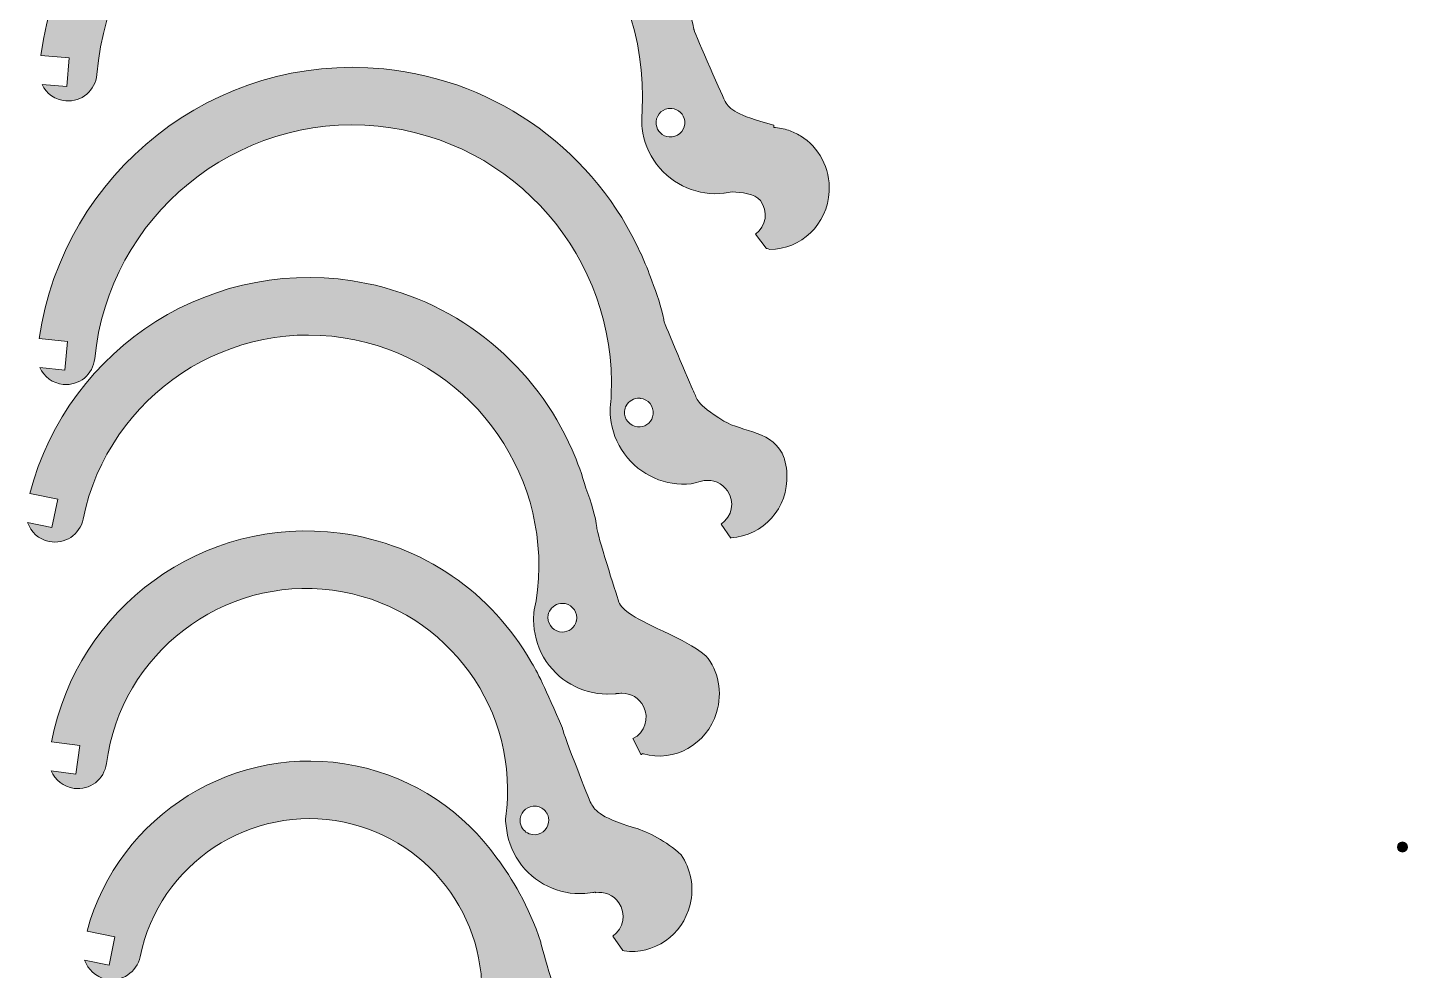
# Model space of a CAD drawing. Header units: inches. Extents: x -0.9 to 11.7, y -10.9 to 0.3.
# Drawn here: x -0.9 to 5.09, y -8.34 to -4.25 of the extents above; entities that cross this region are included whole.
import ezdxf

# ---------------------------------------------------------------- set-up
doc = ezdxf.new("R2010")
doc.units = ezdxf.units.IN
doc.header["$MEASUREMENT"] = 0
doc.layers.add('Layer 1', color=7, linetype='Continuous')

# ---------------------------------------------------------------- blocks, each defined once
blk = doc.blocks.new('block 6')
at = {"layer": 'Layer 1'}
h = blk.add_hatch(color=136, dxfattribs=at)
h.dxf.hatch_style = 2
edge = h.paths.add_edge_path()
edge.add_spline(control_points=[(-0.7338, -4.5683), (-0.665, -4.5741), (-0.6046, -4.523), (-0.5988, -4.4542), (-0.5442, -3.8017), (0.031, -3.3152), (0.6835, -3.3698), (1.3219, -3.4232), (1.8011, -3.9751), (1.7703, -4.6101), (1.7686, -4.6237), (1.7677, -4.6374), (1.768, -4.6512), (1.7679, -4.6515), (1.7679, -4.6519), (1.7679, -4.6522), (1.7673, -4.6588), (1.7675, -4.6654), (1.7679, -4.6718), (1.768, -4.6724), (1.768, -4.6729), (1.7681, -4.6735), (1.7684, -4.6775), (1.7689, -4.6814), (1.7697, -4.6853), (1.7698, -4.686), (1.7698, -4.6868), (1.77, -4.6875), (1.7699, -4.6877), (1.77, -4.6878), (1.7701, -4.688), (1.7765, -4.7424), (1.7971, -4.7959), (1.8325, -4.8428), (1.903, -4.9366), (2.015, -4.981), (2.1239, -4.9694), (2.1239, -4.9694), (2.1239, -4.9695), (2.1239, -4.9695), (2.1239, -4.9695), (2.1257, -4.9693), (2.1257, -4.9693), (2.1257, -4.9693), (2.1605, -4.9634), (2.1605, -4.9634), (2.1991, -4.9665), (2.2587, -4.9681), (2.2834, -5.0011), (2.3179, -5.0471), (2.3085, -5.1125), (2.2624, -5.1469), (2.2624, -5.1469), (2.3081, -5.208), (2.3081, -5.208), (2.3081, -5.208), (2.3137, -5.2098), (2.3237, -5.2127), (2.4596, -5.2137), (2.5739, -5.1039), (2.5817, -4.9619), (2.5872, -4.86), (2.5364, -4.7687), (2.4574, -4.72), (2.4399, -4.7108), (2.4225, -4.7029), (2.4056, -4.696), (2.385, -4.6891), (2.3634, -4.6846), (2.3408, -4.6834), (2.3408, -4.6834), (2.3415, -4.6741), (2.3415, -4.6741), (2.341, -4.6739), (2.3403, -4.6737), (2.3398, -4.6736), (2.1767, -4.63), (2.151, -4.6047), (2.1302, -4.5713), (2.1302, -4.5713), (1.9997, -4.2828), (1.9951, -4.2606), (1.995, -4.2599), (1.9948, -4.2593), (1.9947, -4.2586), (1.9945, -4.2577), (1.9944, -4.2572), (1.9944, -4.2572), (1.9944, -4.2572), (1.9944, -4.2572), (1.9944, -4.2572), (1.9824, -4.1961), (1.9626, -4.1355), (1.9406, -4.0766), (1.9302, -4.0471), (1.9188, -4.018), (1.9065, -3.9894), (1.906, -3.9881), (1.9055, -3.9868), (1.905, -3.9855), (1.905, -3.9855), (1.9049, -3.9855), (1.9049, -3.9855), (1.7012, -3.514), (1.251, -3.1664), (0.7044, -3.1207), (-0.0646, -3.0564), (-0.7449, -3.6128), (-0.8413, -4.3712), (-0.8413, -4.3712), (-0.7182, -4.3815), (-0.7182, -4.3815), (-0.7182, -4.3815), (-0.7286, -4.506), (-0.7286, -4.506), (-0.7286, -4.506), (-0.8364, -4.497), (-0.8364, -4.497), (-0.8179, -4.536), (-0.7799, -4.5645), (-0.7338, -4.5683)], knot_values=[0, 0, 0, 0, 1, 1, 1, 2, 2, 2, 3, 3, 3, 4, 4, 4, 5, 5, 5, 6, 6, 6, 7, 7, 7, 8, 8, 8, 9, 9, 9, 10, 10, 10, 11, 11, 11, 12, 12, 12, 13, 13, 13, 14, 14, 14, 15, 15, 15, 16, 16, 16, 17, 17, 17, 18, 18, 18, 19, 19, 19, 20, 20, 20, 21, 21, 21, 22, 22, 22, 23, 23, 23, 24, 24, 24, 25, 25, 25, 26, 26, 26, 27, 27, 27, 28, 28, 28, 29, 29, 29, 30, 30, 30, 31, 31, 31, 32, 32, 32, 33, 33, 33, 34, 34, 34, 35, 35, 35, 36, 36, 36, 37, 37, 37, 38, 38, 38, 39, 39, 39, 40, 40, 40, 40], degree=3, periodic=1)
edge = h.paths.add_edge_path()
edge.add_spline(control_points=[(1.9545, -4.6553), (1.955, -4.6594), (1.9551, -4.6636), (1.9547, -4.6678), (1.9519, -4.7022), (1.9216, -4.7278), (1.8873, -4.7249), (1.8573, -4.7224), (1.834, -4.6991), (1.8305, -4.6704), (1.83, -4.6663), (1.8299, -4.6622), (1.8303, -4.658), (1.8331, -4.6243), (1.862, -4.5993), (1.8955, -4.6008), (1.8963, -4.6009), (1.8971, -4.6008), (1.8979, -4.6009), (1.9278, -4.6035), (1.9508, -4.6267), (1.9545, -4.6553)], knot_values=[0, 0, 0, 0, 1, 1, 1, 2, 2, 2, 3, 3, 3, 4, 4, 4, 5, 5, 5, 6, 6, 6, 7, 7, 7, 7], degree=3, periodic=1)
at = {"layer": 'Layer 1', "lineweight": 0}
for points, knots in [([(-0.7338, -4.5683), (-0.665, -4.5741), (-0.6046, -4.523), (-0.5988, -4.4542), (-0.5442, -3.8017), (0.031, -3.3152), (0.6835, -3.3698), (1.3219, -3.4232), (1.8011, -3.9751), (1.7703, -4.6101), (1.7686, -4.6237), (1.7677, -4.6374), (1.768, -4.6512), (1.7679, -4.6515), (1.7679, -4.6519), (1.7679, -4.6522), (1.7673, -4.6588), (1.7675, -4.6654), (1.7679, -4.6718), (1.768, -4.6724), (1.768, -4.6729), (1.7681, -4.6735), (1.7684, -4.6775), (1.7689, -4.6814), (1.7697, -4.6853), (1.7698, -4.686), (1.7698, -4.6868), (1.77, -4.6875), (1.7699, -4.6877), (1.77, -4.6878), (1.7701, -4.688), (1.7765, -4.7424), (1.7971, -4.7959), (1.8325, -4.8428), (1.903, -4.9366), (2.015, -4.981), (2.1239, -4.9694), (2.1239, -4.9694), (2.1239, -4.9695), (2.1239, -4.9695), (2.1239, -4.9695), (2.1257, -4.9693), (2.1257, -4.9693), (2.1257, -4.9693), (2.1605, -4.9634), (2.1605, -4.9634), (2.1991, -4.9665), (2.2587, -4.9681), (2.2834, -5.0011), (2.3179, -5.0471), (2.3085, -5.1125), (2.2624, -5.1469), (2.2624, -5.1469), (2.3081, -5.208), (2.3081, -5.208), (2.3081, -5.208), (2.3137, -5.2098), (2.3237, -5.2127), (2.4596, -5.2137), (2.5739, -5.1039), (2.5817, -4.9619), (2.5872, -4.86), (2.5364, -4.7687), (2.4574, -4.72), (2.4399, -4.7108), (2.4225, -4.7029), (2.4056, -4.696), (2.385, -4.6891), (2.3634, -4.6846), (2.3408, -4.6834), (2.3408, -4.6834), (2.3415, -4.6741), (2.3415, -4.6741), (2.341, -4.6739), (2.3403, -4.6737), (2.3398, -4.6736), (2.1767, -4.63), (2.151, -4.6047), (2.1302, -4.5713), (2.1302, -4.5713), (1.9997, -4.2828), (1.9951, -4.2606), (1.995, -4.2599), (1.9948, -4.2593), (1.9947, -4.2586), (1.9945, -4.2577), (1.9944, -4.2572), (1.9944, -4.2572), (1.9944, -4.2572), (1.9944, -4.2572), (1.9944, -4.2572), (1.9824, -4.1961), (1.9626, -4.1355), (1.9406, -4.0766), (1.9302, -4.0471), (1.9188, -4.018), (1.9065, -3.9894), (1.906, -3.9881), (1.9055, -3.9868), (1.905, -3.9855), (1.905, -3.9855), (1.9049, -3.9855), (1.9049, -3.9855), (1.7012, -3.514), (1.251, -3.1664), (0.7044, -3.1207), (-0.0646, -3.0564), (-0.7449, -3.6128), (-0.8413, -4.3712), (-0.8413, -4.3712), (-0.7182, -4.3815), (-0.7182, -4.3815), (-0.7182, -4.3815), (-0.7286, -4.506), (-0.7286, -4.506), (-0.7286, -4.506), (-0.8364, -4.497), (-0.8364, -4.497), (-0.8179, -4.536), (-0.7799, -4.5645), (-0.7338, -4.5683)], [0, 0, 0, 0, 1, 1, 1, 2, 2, 2, 3, 3, 3, 4, 4, 4, 5, 5, 5, 6, 6, 6, 7, 7, 7, 8, 8, 8, 9, 9, 9, 10, 10, 10, 11, 11, 11, 12, 12, 12, 13, 13, 13, 14, 14, 14, 15, 15, 15, 16, 16, 16, 17, 17, 17, 18, 18, 18, 19, 19, 19, 20, 20, 20, 21, 21, 21, 22, 22, 22, 23, 23, 23, 24, 24, 24, 25, 25, 25, 26, 26, 26, 27, 27, 27, 28, 28, 28, 29, 29, 29, 30, 30, 30, 31, 31, 31, 32, 32, 32, 33, 33, 33, 34, 34, 34, 35, 35, 35, 36, 36, 36, 37, 37, 37, 38, 38, 38, 39, 39, 39, 40, 40, 40, 40]), ([(1.9545, -4.6553), (1.955, -4.6594), (1.9551, -4.6636), (1.9547, -4.6678), (1.9519, -4.7022), (1.9216, -4.7278), (1.8873, -4.7249), (1.8573, -4.7224), (1.834, -4.6991), (1.8305, -4.6704), (1.83, -4.6663), (1.8299, -4.6622), (1.8303, -4.658), (1.8331, -4.6243), (1.862, -4.5993), (1.8955, -4.6008), (1.8963, -4.6009), (1.8971, -4.6008), (1.8979, -4.6009), (1.9278, -4.6035), (1.9508, -4.6267), (1.9545, -4.6553)], [0, 0, 0, 0, 1, 1, 1, 2, 2, 2, 3, 3, 3, 4, 4, 4, 5, 5, 5, 6, 6, 6, 7, 7, 7, 7])]:
    blk.add_open_spline(points, degree=3, knots=knots, dxfattribs=at)
blk = doc.blocks.new('block 7')
at = {"layer": 'Layer 1'}
h = blk.add_hatch(color=136, dxfattribs=at)
h.dxf.hatch_style = 2
edge = h.paths.add_edge_path()
edge.add_spline(control_points=[(1.7699, -7.4008), (1.7717, -7.4014), (1.7734, -7.4019), (1.7751, -7.4024), (1.9085, -7.4406), (2.0499, -7.3615), (2.0927, -7.2235), (2.1203, -7.1343), (2.1, -7.0423), (2.0468, -6.9763), (1.9935, -6.9341), (1.9314, -6.9037), (1.8879, -6.8834), (1.7349, -6.8122), (1.6827, -6.7799), (1.668, -6.7434), (1.6556, -6.7039), (1.5743, -6.4449), (1.5725, -6.4241), (1.5724, -6.4234), (1.5723, -6.4227), (1.5723, -6.422), (1.5722, -6.4211), (1.5722, -6.4206), (1.5722, -6.4206), (1.5722, -6.4206), (1.5722, -6.4206), (1.5722, -6.4206), (1.5686, -6.3732), (1.5479, -6.3112), (1.5252, -6.2498), (1.5092, -6.1927), (1.4892, -6.137), (1.4655, -6.083), (1.4655, -6.083), (1.4655, -6.083), (1.4655, -6.083), (1.4655, -6.083), (1.4655, -6.083), (1.4655, -6.083), (1.3077, -5.7245), (0.9846, -5.4449), (0.5725, -5.3603), (-0.0821, -5.2258), (-0.7244, -5.6321), (-0.8893, -6.2723), (-0.8893, -6.2723), (-0.7684, -6.2972), (-0.7684, -6.2972), (-0.7684, -6.2972), (-0.7935, -6.4196), (-0.7935, -6.4196), (-0.7935, -6.4196), (-0.8994, -6.3979), (-0.8994, -6.3979), (-0.8858, -6.4388), (-0.8514, -6.4715), (-0.8061, -6.4808), (-0.7385, -6.4947), (-0.6724, -6.4512), (-0.6585, -6.3835), (-0.5476, -5.8434), (-0.0179, -5.4942), (0.5222, -5.6052), (1.0467, -5.7129), (1.391, -6.2154), (1.309, -6.7389), (1.3044, -6.756), (1.3011, -6.7733), (1.2997, -6.7909), (1.2994, -6.7922), (1.2994, -6.7935), (1.2992, -6.7948), (1.299, -6.7968), (1.2987, -6.7988), (1.2986, -6.8008), (1.2979, -6.8077), (1.2977, -6.8145), (1.2982, -6.8212), (1.2981, -6.8214), (1.2982, -6.8215), (1.2983, -6.8216), (1.2981, -6.8765), (1.3123, -6.932), (1.3418, -6.9828), (1.4007, -7.0843), (1.5066, -7.1417), (1.6161, -7.1431), (1.6161, -7.1431), (1.6161, -7.1433), (1.6161, -7.1433), (1.6161, -7.1433), (1.6179, -7.1432), (1.6179, -7.1432), (1.6179, -7.1432), (1.6532, -7.1415), (1.6532, -7.1415), (1.6546, -7.1415), (1.6561, -7.1413), (1.6574, -7.141), (1.6598, -7.1405), (1.6784, -7.1393), (1.6809, -7.1392), (1.7196, -7.1384), (1.7571, -7.1594), (1.7757, -7.1962), (1.8017, -7.2476), (1.7811, -7.3103), (1.7298, -7.3362), (1.7298, -7.3362), (1.7642, -7.4043), (1.7642, -7.4043), (1.7642, -7.4043), (1.7658, -7.4047), (1.7684, -7.4055), (1.7684, -7.4055), (1.7699, -7.4008), (1.7699, -7.4008)], knot_values=[0, 0, 0, 0, 1, 1, 1, 2, 2, 2, 3, 3, 3, 4, 4, 4, 5, 5, 5, 6, 6, 6, 7, 7, 7, 8, 8, 8, 9, 9, 9, 10, 10, 10, 11, 11, 11, 12, 12, 12, 13, 13, 13, 14, 14, 14, 15, 15, 15, 16, 16, 16, 17, 17, 17, 18, 18, 18, 19, 19, 19, 20, 20, 20, 21, 21, 21, 22, 22, 22, 23, 23, 23, 24, 24, 24, 25, 25, 25, 26, 26, 26, 27, 27, 27, 28, 28, 28, 29, 29, 29, 30, 30, 30, 31, 31, 31, 32, 32, 32, 33, 33, 33, 34, 34, 34, 35, 35, 35, 36, 36, 36, 37, 37, 37, 38, 38, 38, 39, 39, 39, 39], degree=3, periodic=1)
edge = h.paths.add_edge_path()
edge.add_spline(control_points=[(1.3618, -6.7985), (1.3627, -6.7944), (1.3639, -6.7904), (1.3655, -6.7866), (1.3666, -6.7841), (1.368, -6.7818), (1.3695, -6.7794), (1.37, -6.7785), (1.3704, -6.7775), (1.371, -6.7766), (1.3844, -6.7569), (1.4084, -6.7459), (1.4332, -6.75), (1.4339, -6.7502), (1.4347, -6.7502), (1.4355, -6.7504), (1.4693, -6.7575), (1.4909, -6.7905), (1.4841, -6.8243), (1.4837, -6.8261), (1.483, -6.8278), (1.4824, -6.8295), (1.4818, -6.8317), (1.4813, -6.8338), (1.4804, -6.8359), (1.469, -6.8625), (1.44, -6.8784), (1.4105, -6.8723), (1.3767, -6.8654), (1.3549, -6.8323), (1.3618, -6.7985)], knot_values=[0, 0, 0, 0, 1, 1, 1, 2, 2, 2, 3, 3, 3, 4, 4, 4, 5, 5, 5, 6, 6, 6, 7, 7, 7, 8, 8, 8, 9, 9, 9, 10, 10, 10, 10], degree=3, periodic=1)
at = {"layer": 'Layer 1', "lineweight": 0}
for points, knots in [([(1.7699, -7.4008), (1.7717, -7.4014), (1.7734, -7.4019), (1.7751, -7.4024), (1.9085, -7.4406), (2.0499, -7.3615), (2.0927, -7.2235), (2.1203, -7.1343), (2.1, -7.0423), (2.0468, -6.9763), (1.9935, -6.9341), (1.9314, -6.9037), (1.8879, -6.8834), (1.7349, -6.8122), (1.6827, -6.7799), (1.668, -6.7434), (1.6556, -6.7039), (1.5743, -6.4449), (1.5725, -6.4241), (1.5724, -6.4234), (1.5723, -6.4227), (1.5723, -6.422), (1.5722, -6.4211), (1.5722, -6.4206), (1.5722, -6.4206), (1.5722, -6.4206), (1.5722, -6.4206), (1.5722, -6.4206), (1.5686, -6.3732), (1.5479, -6.3112), (1.5252, -6.2498), (1.5092, -6.1927), (1.4892, -6.137), (1.4655, -6.083), (1.4655, -6.083), (1.4655, -6.083), (1.4655, -6.083), (1.4655, -6.083), (1.4655, -6.083), (1.4655, -6.083), (1.3077, -5.7245), (0.9846, -5.4449), (0.5725, -5.3603), (-0.0821, -5.2258), (-0.7244, -5.6321), (-0.8893, -6.2723), (-0.8893, -6.2723), (-0.7684, -6.2972), (-0.7684, -6.2972), (-0.7684, -6.2972), (-0.7935, -6.4196), (-0.7935, -6.4196), (-0.7935, -6.4196), (-0.8994, -6.3979), (-0.8994, -6.3979), (-0.8858, -6.4388), (-0.8514, -6.4715), (-0.8061, -6.4808), (-0.7385, -6.4947), (-0.6724, -6.4512), (-0.6585, -6.3835), (-0.5476, -5.8434), (-0.0179, -5.4942), (0.5222, -5.6052), (1.0467, -5.7129), (1.391, -6.2154), (1.309, -6.7389), (1.3044, -6.756), (1.3011, -6.7733), (1.2997, -6.7909), (1.2994, -6.7922), (1.2994, -6.7935), (1.2992, -6.7948), (1.299, -6.7968), (1.2987, -6.7988), (1.2986, -6.8008), (1.2979, -6.8077), (1.2977, -6.8145), (1.2982, -6.8212), (1.2981, -6.8214), (1.2982, -6.8215), (1.2983, -6.8216), (1.2981, -6.8765), (1.3123, -6.932), (1.3418, -6.9828), (1.4007, -7.0843), (1.5066, -7.1417), (1.6161, -7.1431), (1.6161, -7.1431), (1.6161, -7.1433), (1.6161, -7.1433), (1.6161, -7.1433), (1.6179, -7.1432), (1.6179, -7.1432), (1.6179, -7.1432), (1.6532, -7.1415), (1.6532, -7.1415), (1.6546, -7.1415), (1.6561, -7.1413), (1.6574, -7.141), (1.6598, -7.1405), (1.6784, -7.1393), (1.6809, -7.1392), (1.7196, -7.1384), (1.7571, -7.1594), (1.7757, -7.1962), (1.8017, -7.2476), (1.7811, -7.3103), (1.7298, -7.3362), (1.7298, -7.3362), (1.7642, -7.4043), (1.7642, -7.4043), (1.7642, -7.4043), (1.7658, -7.4047), (1.7684, -7.4055), (1.7684, -7.4055), (1.7699, -7.4008), (1.7699, -7.4008)], [0, 0, 0, 0, 1, 1, 1, 2, 2, 2, 3, 3, 3, 4, 4, 4, 5, 5, 5, 6, 6, 6, 7, 7, 7, 8, 8, 8, 9, 9, 9, 10, 10, 10, 11, 11, 11, 12, 12, 12, 13, 13, 13, 14, 14, 14, 15, 15, 15, 16, 16, 16, 17, 17, 17, 18, 18, 18, 19, 19, 19, 20, 20, 20, 21, 21, 21, 22, 22, 22, 23, 23, 23, 24, 24, 24, 25, 25, 25, 26, 26, 26, 27, 27, 27, 28, 28, 28, 29, 29, 29, 30, 30, 30, 31, 31, 31, 32, 32, 32, 33, 33, 33, 34, 34, 34, 35, 35, 35, 36, 36, 36, 37, 37, 37, 38, 38, 38, 39, 39, 39, 39]), ([(1.3618, -6.7985), (1.3627, -6.7944), (1.3639, -6.7904), (1.3655, -6.7866), (1.3666, -6.7841), (1.368, -6.7818), (1.3695, -6.7794), (1.37, -6.7785), (1.3704, -6.7775), (1.371, -6.7766), (1.3844, -6.7569), (1.4084, -6.7459), (1.4332, -6.75), (1.4339, -6.7502), (1.4347, -6.7502), (1.4355, -6.7504), (1.4693, -6.7575), (1.4909, -6.7905), (1.4841, -6.8243), (1.4837, -6.8261), (1.483, -6.8278), (1.4824, -6.8295), (1.4818, -6.8317), (1.4813, -6.8338), (1.4804, -6.8359), (1.469, -6.8625), (1.44, -6.8784), (1.4105, -6.8723), (1.3767, -6.8654), (1.3549, -6.8323), (1.3618, -6.7985)], [0, 0, 0, 0, 1, 1, 1, 2, 2, 2, 3, 3, 3, 4, 4, 4, 5, 5, 5, 6, 6, 6, 7, 7, 7, 8, 8, 8, 9, 9, 9, 10, 10, 10, 10])]:
    blk.add_open_spline(points, degree=3, knots=knots, dxfattribs=at)

msp = doc.modelspace()

# ---------------------------------------------------------------- hatches: boundary and pattern name
at = {"layer": 'Layer 1'}
h = msp.add_hatch(color=136, dxfattribs=at)
h.dxf.hatch_style = 2
edge = h.paths.add_edge_path()
edge.add_spline(control_points=[(0.6471, -4.4294), (-0.0865, -4.3567), (-0.7445, -4.8777), (-0.849, -5.6001), (-0.849, -5.6001), (-0.7261, -5.6123), (-0.7261, -5.6123), (-0.7261, -5.6123), (-0.7384, -5.7367), (-0.7384, -5.7367), (-0.7384, -5.7367), (-0.8461, -5.7261), (-0.8461, -5.7261), (-0.8282, -5.7653), (-0.7906, -5.7943), (-0.7446, -5.7989), (-0.6759, -5.8057), (-0.6147, -5.7555), (-0.6079, -5.6868), (-0.5468, -5.0695), (0.0052, -4.617), (0.6225, -4.6782), (1.2176, -4.7371), (1.6593, -5.2522), (1.6356, -5.8422), (1.6354, -5.8462), (1.6354, -5.8502), (1.6351, -5.8543), (1.6351, -5.8559), (1.6349, -5.8575), (1.6348, -5.8591), (1.6318, -5.8772), (1.6303, -5.8953), (1.6307, -5.9136), (1.6305, -5.9158), (1.6307, -5.9179), (1.6306, -5.92), (1.6306, -5.9207), (1.6306, -5.9214), (1.6306, -5.9221), (1.6306, -5.9296), (1.631, -5.9369), (1.6323, -5.9439), (1.6323, -5.9441), (1.6323, -5.9442), (1.6324, -5.9443), (1.638, -5.9989), (1.6578, -6.0527), (1.6924, -6.1001), (1.7616, -6.195), (1.8729, -6.241), (1.9819, -6.2311), (1.9819, -6.2311), (2.0385, -6.2164), (2.0385, -6.2164), (2.0767, -6.2106), (2.1167, -6.2264), (2.1401, -6.2604), (2.1726, -6.3078), (2.1606, -6.3727), (2.1132, -6.4052), (2.1132, -6.4052), (2.1548, -6.4657), (2.1548, -6.4657), (2.1548, -6.4657), (2.1547, -6.4644), (2.1547, -6.4644), (2.2957, -6.4581), (2.4048, -6.3345), (2.3984, -6.1883), (2.3976, -6.1705), (2.3951, -6.1531), (2.3911, -6.1364), (2.3909, -6.1359), (2.3908, -6.1354), (2.3907, -6.1349), (2.3893, -6.1293), (2.3876, -6.1238), (2.3859, -6.1184), (2.3455, -5.9998), (2.2033, -6.0062), (2.1243, -5.9577), (1.9958, -5.8788), (2.0119, -5.8631), (1.9924, -5.8289), (1.9924, -5.8289), (1.9924, -5.8289), (1.9924, -5.8289), (1.9771, -5.7935), (1.8679, -5.5411), (1.8639, -5.5205), (1.8638, -5.5198), (1.8637, -5.5191), (1.8636, -5.5184), (1.8634, -5.5176), (1.8633, -5.517), (1.8633, -5.517), (1.8633, -5.517), (1.8633, -5.5171), (1.8633, -5.5171), (1.8535, -5.463), (1.8331, -5.405), (1.8112, -5.3489), (1.7974, -5.3091), (1.7819, -5.2702), (1.7646, -5.2321), (1.7645, -5.2319), (1.7644, -5.2317), (1.7644, -5.2316), (1.7644, -5.2316), (1.7643, -5.2316), (1.7643, -5.2316), (1.568, -4.7991), (1.1528, -4.4795), (0.6471, -4.4294)], knot_values=[0, 0, 0, 0, 1, 1, 1, 2, 2, 2, 3, 3, 3, 4, 4, 4, 5, 5, 5, 6, 6, 6, 7, 7, 7, 8, 8, 8, 9, 9, 9, 10, 10, 10, 11, 11, 11, 12, 12, 12, 13, 13, 13, 14, 14, 14, 15, 15, 15, 16, 16, 16, 17, 17, 17, 18, 18, 18, 19, 19, 19, 20, 20, 20, 21, 21, 21, 22, 22, 22, 23, 23, 23, 24, 24, 24, 25, 25, 25, 26, 26, 26, 27, 27, 27, 28, 28, 28, 29, 29, 29, 30, 30, 30, 31, 31, 31, 32, 32, 32, 33, 33, 33, 34, 34, 34, 35, 35, 35, 36, 36, 36, 37, 37, 37, 38, 38, 38, 38], degree=3, periodic=1)
edge = h.paths.add_edge_path()
edge.add_spline(control_points=[(1.7616, -5.8593), (1.7959, -5.8627), (1.8208, -5.8934), (1.8175, -5.9278), (1.8171, -5.932), (1.8162, -5.9361), (1.815, -5.94), (1.8062, -5.9674), (1.7792, -5.986), (1.7494, -5.9831), (1.715, -5.9797), (1.69, -5.9491), (1.6934, -5.9147), (1.6942, -5.9063), (1.6967, -5.8985), (1.7004, -5.8915), (1.7117, -5.8708), (1.7343, -5.8576), (1.7592, -5.8591), (1.76, -5.8592), (1.7608, -5.8591), (1.7616, -5.8593)], knot_values=[0, 0, 0, 0, 1, 1, 1, 2, 2, 2, 3, 3, 3, 4, 4, 4, 5, 5, 5, 6, 6, 6, 7, 7, 7, 7], degree=3, periodic=1)
h = msp.add_hatch(color=136, dxfattribs=at)
h.dxf.hatch_style = 2
edge = h.paths.add_edge_path()
edge.add_spline(control_points=[(-0.6975, -7.5521), (-0.6291, -7.5612), (-0.5663, -7.513), (-0.5572, -7.4446), (-0.4938, -6.9663), (-0.0531, -6.6287), (0.4252, -6.6921), (0.8918, -6.754), (1.2243, -7.175), (1.1814, -7.6396), (1.1801, -7.6481), (1.1792, -7.6567), (1.1786, -7.6652), (1.1782, -7.6683), (1.178, -7.6714), (1.1776, -7.6745), (1.1758, -7.6883), (1.1764, -7.7018), (1.1789, -7.7148), (1.1833, -7.768), (1.2011, -7.8208), (1.2333, -7.8681), (1.2993, -7.9652), (1.409, -8.0149), (1.5182, -8.0086), (1.5182, -8.0086), (1.5183, -8.0087), (1.5183, -8.0087), (1.5183, -8.0087), (1.52, -8.0086), (1.52, -8.0086), (1.52, -8.0086), (1.5551, -8.0043), (1.5551, -8.0043), (1.5566, -8.0042), (1.558, -8.0039), (1.5593, -8.0035), (1.5616, -8.0029), (1.5639, -8.0025), (1.5663, -8.0022), (1.5663, -8.0022), (1.5664, -8.0049), (1.5664, -8.0049), (1.6046, -7.9988), (1.6447, -8.0145), (1.6682, -8.0484), (1.701, -8.0956), (1.6892, -8.1606), (1.642, -8.1933), (1.642, -8.1933), (1.6854, -8.256), (1.6854, -8.256), (1.6854, -8.256), (1.6874, -8.2567), (1.691, -8.258), (1.8198, -8.276), (1.9449, -8.1905), (1.9777, -8.0569), (1.9969, -7.9788), (1.9803, -7.9007), (1.9388, -7.8405), (1.8747, -7.781), (1.7976, -7.7419), (1.7363, -7.7231), (1.5749, -7.6737), (1.5634, -7.6453), (1.5438, -7.6113), (1.5438, -7.6113), (1.4274, -7.3168), (1.4239, -7.2944), (1.4238, -7.2937), (1.4237, -7.293), (1.4236, -7.2923), (1.4234, -7.2915), (1.4233, -7.2909), (1.4233, -7.2909), (1.4233, -7.2909), (1.4233, -7.291), (1.4233, -7.291), (1.3512, -7.1198), (1.3108, -7.0405), (1.2862, -7.0013), (1.1176, -6.7073), (0.8191, -6.4922), (0.458, -6.4443), (-0.1361, -6.3656), (-0.685, -6.7681), (-0.795, -7.35), (-0.795, -7.35), (-0.6729, -7.3662), (-0.6729, -7.3662), (-0.6729, -7.3662), (-0.6893, -7.4901), (-0.6893, -7.4901), (-0.6893, -7.4901), (-0.7965, -7.4759), (-0.7965, -7.4759), (-0.78, -7.5158), (-0.7434, -7.546), (-0.6975, -7.5521)], knot_values=[0, 0, 0, 0, 1, 1, 1, 2, 2, 2, 3, 3, 3, 4, 4, 4, 5, 5, 5, 6, 6, 6, 7, 7, 7, 8, 8, 8, 9, 9, 9, 10, 10, 10, 11, 11, 11, 12, 12, 12, 13, 13, 13, 14, 14, 14, 15, 15, 15, 16, 16, 16, 17, 17, 17, 18, 18, 18, 19, 19, 19, 20, 20, 20, 21, 21, 21, 22, 22, 22, 23, 23, 23, 24, 24, 24, 25, 25, 25, 26, 26, 26, 27, 27, 27, 28, 28, 28, 29, 29, 29, 30, 30, 30, 31, 31, 31, 32, 32, 32, 33, 33, 33, 33], degree=3, periodic=1)
edge = h.paths.add_edge_path()
edge.add_spline(control_points=[(1.355, -7.659), (1.3558, -7.6604), (1.3568, -7.6617), (1.3575, -7.6631), (1.3629, -7.6739), (1.3652, -7.6863), (1.3635, -7.6991), (1.359, -7.7334), (1.3276, -7.7574), (1.2933, -7.7529), (1.2722, -7.7501), (1.255, -7.737), (1.2459, -7.7193), (1.2406, -7.7086), (1.2383, -7.6962), (1.24, -7.6833), (1.2445, -7.6499), (1.2746, -7.6262), (1.308, -7.6294), (1.3088, -7.6295), (1.3096, -7.6295), (1.3103, -7.6297), (1.3274, -7.632), (1.3419, -7.641), (1.3516, -7.6537), (1.3529, -7.6553), (1.3539, -7.6572), (1.355, -7.659)], knot_values=[0, 0, 0, 0, 1, 1, 1, 2, 2, 2, 3, 3, 3, 4, 4, 4, 5, 5, 5, 6, 6, 6, 7, 7, 7, 8, 8, 8, 9, 9, 9, 9], degree=3, periodic=1)
h = msp.add_hatch(color=136, dxfattribs=at)
h.dxf.hatch_style = 2
edge = h.paths.add_edge_path()
edge.add_spline(control_points=[(1.5241, -9.1972), (1.6579, -9.234), (1.7984, -9.1533), (1.8397, -9.0149), (1.8668, -8.9241), (1.8445, -8.831), (1.7888, -8.7655), (1.7335, -8.7197), (1.6665, -8.6881), (1.6188, -8.6685), (1.4627, -8.6042), (1.4412, -8.5763), (1.4249, -8.5406), (1.4112, -8.4968), (1.3316, -8.2432), (1.3298, -8.2226), (1.3297, -8.2219), (1.3296, -8.2212), (1.3296, -8.2205), (1.3295, -8.2196), (1.3295, -8.2191), (1.3295, -8.2191), (1.3295, -8.2191), (1.3295, -8.2191), (1.3295, -8.2191), (1.2763, -8.0628), (1.2042, -7.94), (1.1384, -7.8548), (0.9968, -7.6555), (0.7828, -7.507), (0.525, -7.4541), (0.0054, -7.3474), (-0.5042, -7.6665), (-0.6411, -8.1717), (-0.6411, -8.1717), (-0.5207, -8.1964), (-0.5207, -8.1964), (-0.5207, -8.1964), (-0.5459, -8.3188), (-0.5459, -8.3188), (-0.5459, -8.3188), (-0.6518, -8.2971), (-0.6518, -8.2971), (-0.6381, -8.338), (-0.6038, -8.3708), (-0.5585, -8.3801), (-0.4908, -8.3939), (-0.4248, -8.3504), (-0.4109, -8.2828), (-0.3277, -7.8777), (0.0696, -7.6158), (0.4747, -7.699), (0.8637, -7.7789), (1.1205, -8.1485), (1.0665, -8.5365), (1.0618, -8.5538), (1.0585, -8.5715), (1.057, -8.5894), (1.0551, -8.5997), (1.0547, -8.6099), (1.0555, -8.6197), (1.0554, -8.6199), (1.0555, -8.62), (1.0556, -8.6201), (1.0554, -8.675), (1.0696, -8.7305), (1.0991, -8.7813), (1.158, -8.8828), (1.2639, -8.9402), (1.3734, -8.9416), (1.3734, -8.9416), (1.3734, -8.9418), (1.3734, -8.9418), (1.3734, -8.9418), (1.3752, -8.9417), (1.3752, -8.9417), (1.3752, -8.9417), (1.4105, -8.94), (1.4105, -8.94), (1.4119, -8.94), (1.4134, -8.9398), (1.4147, -8.9395), (1.4533, -8.937), (1.5004, -8.95), (1.5207, -8.986), (1.5489, -9.0361), (1.5311, -9.0996), (1.481, -9.1278), (1.481, -9.1278), (1.5184, -9.1943), (1.5184, -9.1943), (1.5184, -9.1943), (1.5201, -9.1953), (1.5227, -9.1967), (1.5232, -9.1969), (1.5236, -9.197), (1.5241, -9.1972)], knot_values=[0, 0, 0, 0, 1, 1, 1, 2, 2, 2, 3, 3, 3, 4, 4, 4, 5, 5, 5, 6, 6, 6, 7, 7, 7, 8, 8, 8, 9, 9, 9, 10, 10, 10, 11, 11, 11, 12, 12, 12, 13, 13, 13, 14, 14, 14, 15, 15, 15, 16, 16, 16, 17, 17, 17, 18, 18, 18, 19, 19, 19, 20, 20, 20, 21, 21, 21, 22, 22, 22, 23, 23, 23, 24, 24, 24, 25, 25, 25, 26, 26, 26, 27, 27, 27, 28, 28, 28, 29, 29, 29, 30, 30, 30, 31, 31, 31, 32, 32, 32, 32], degree=3, periodic=1)
edge = h.paths.add_edge_path()
edge.add_spline(control_points=[(1.1197, -8.5971), (1.1231, -8.5804), (1.133, -8.5667), (1.1461, -8.5579), (1.1477, -8.5568), (1.1495, -8.5559), (1.1513, -8.555), (1.1527, -8.5542), (1.1541, -8.5534), (1.1555, -8.5527), (1.1662, -8.5482), (1.1782, -8.5465), (1.1905, -8.5485), (1.1912, -8.5487), (1.192, -8.5487), (1.1928, -8.5489), (1.2266, -8.556), (1.2482, -8.589), (1.2414, -8.6229), (1.2378, -8.6397), (1.228, -8.6535), (1.2146, -8.6623), (1.2013, -8.6707), (1.185, -8.6743), (1.1683, -8.6709), (1.1345, -8.664), (1.1127, -8.6309), (1.1197, -8.5971)], knot_values=[0, 0, 0, 0, 1, 1, 1, 2, 2, 2, 3, 3, 3, 4, 4, 4, 5, 5, 5, 6, 6, 6, 7, 7, 7, 8, 8, 8, 9, 9, 9, 9], degree=3, periodic=1)
h = msp.add_hatch(color=30, dxfattribs=at)
h.dxf.hatch_style = 2
edge = h.paths.add_edge_path()
edge.add_spline(control_points=[(5.0712, -7.8285), (5.0592, -7.8285), (5.0494, -7.8187), (5.0494, -7.8067), (5.0494, -7.7947), (5.0592, -7.7849), (5.0712, -7.7849), (5.0833, -7.7849), (5.093, -7.7947), (5.093, -7.8067), (5.093, -7.8187), (5.0833, -7.8285), (5.0712, -7.8285)], knot_values=[0, 0, 0, 0, 1, 1, 1, 2, 2, 2, 3, 3, 3, 4, 4, 4, 4], degree=3, periodic=1)

# ---------------------------------------------------------------- linework, layer by layer
at = {"layer": 'Layer 1', "lineweight": 0}
for points, knots in [([(0.6471, -4.4294), (-0.0865, -4.3567), (-0.7445, -4.8777), (-0.849, -5.6001), (-0.849, -5.6001), (-0.7261, -5.6123), (-0.7261, -5.6123), (-0.7261, -5.6123), (-0.7384, -5.7367), (-0.7384, -5.7367), (-0.7384, -5.7367), (-0.8461, -5.7261), (-0.8461, -5.7261), (-0.8282, -5.7653), (-0.7906, -5.7943), (-0.7446, -5.7989), (-0.6759, -5.8057), (-0.6147, -5.7555), (-0.6079, -5.6868), (-0.5468, -5.0695), (0.0052, -4.617), (0.6225, -4.6782), (1.2176, -4.7371), (1.6593, -5.2522), (1.6356, -5.8422), (1.6354, -5.8462), (1.6354, -5.8502), (1.6351, -5.8543), (1.6351, -5.8559), (1.6349, -5.8575), (1.6348, -5.8591), (1.6318, -5.8772), (1.6303, -5.8953), (1.6307, -5.9136), (1.6305, -5.9158), (1.6307, -5.9179), (1.6306, -5.92), (1.6306, -5.9207), (1.6306, -5.9214), (1.6306, -5.9221), (1.6306, -5.9296), (1.631, -5.9369), (1.6323, -5.9439), (1.6323, -5.9441), (1.6323, -5.9442), (1.6324, -5.9443), (1.638, -5.9989), (1.6578, -6.0527), (1.6924, -6.1001), (1.7616, -6.195), (1.8729, -6.241), (1.9819, -6.2311), (1.9819, -6.2311), (2.0385, -6.2164), (2.0385, -6.2164), (2.0767, -6.2106), (2.1167, -6.2264), (2.1401, -6.2604), (2.1726, -6.3078), (2.1606, -6.3727), (2.1132, -6.4052), (2.1132, -6.4052), (2.1548, -6.4657), (2.1548, -6.4657), (2.1548, -6.4657), (2.1547, -6.4644), (2.1547, -6.4644), (2.2957, -6.4581), (2.4048, -6.3345), (2.3984, -6.1883), (2.3976, -6.1705), (2.3951, -6.1531), (2.3911, -6.1364), (2.3909, -6.1359), (2.3908, -6.1354), (2.3907, -6.1349), (2.3893, -6.1293), (2.3876, -6.1238), (2.3859, -6.1184), (2.3455, -5.9998), (2.2033, -6.0062), (2.1243, -5.9577), (1.9958, -5.8788), (2.0119, -5.8631), (1.9924, -5.8289), (1.9924, -5.8289), (1.9924, -5.8289), (1.9924, -5.8289), (1.9771, -5.7935), (1.8679, -5.5411), (1.8639, -5.5205), (1.8638, -5.5198), (1.8637, -5.5191), (1.8636, -5.5184), (1.8634, -5.5176), (1.8633, -5.517), (1.8633, -5.517), (1.8633, -5.517), (1.8633, -5.5171), (1.8633, -5.5171), (1.8535, -5.463), (1.8331, -5.405), (1.8112, -5.3489), (1.7974, -5.3091), (1.7819, -5.2702), (1.7646, -5.2321), (1.7645, -5.2319), (1.7644, -5.2317), (1.7644, -5.2316), (1.7644, -5.2316), (1.7643, -5.2316), (1.7643, -5.2316), (1.568, -4.7991), (1.1528, -4.4795), (0.6471, -4.4294)], [0, 0, 0, 0, 1, 1, 1, 2, 2, 2, 3, 3, 3, 4, 4, 4, 5, 5, 5, 6, 6, 6, 7, 7, 7, 8, 8, 8, 9, 9, 9, 10, 10, 10, 11, 11, 11, 12, 12, 12, 13, 13, 13, 14, 14, 14, 15, 15, 15, 16, 16, 16, 17, 17, 17, 18, 18, 18, 19, 19, 19, 20, 20, 20, 21, 21, 21, 22, 22, 22, 23, 23, 23, 24, 24, 24, 25, 25, 25, 26, 26, 26, 27, 27, 27, 28, 28, 28, 29, 29, 29, 30, 30, 30, 31, 31, 31, 32, 32, 32, 33, 33, 33, 34, 34, 34, 35, 35, 35, 36, 36, 36, 37, 37, 37, 38, 38, 38, 38]), ([(1.7616, -5.8593), (1.7959, -5.8627), (1.8208, -5.8934), (1.8175, -5.9278), (1.8171, -5.932), (1.8162, -5.9361), (1.815, -5.94), (1.8062, -5.9674), (1.7792, -5.986), (1.7494, -5.9831), (1.715, -5.9797), (1.69, -5.9491), (1.6934, -5.9147), (1.6942, -5.9063), (1.6967, -5.8985), (1.7004, -5.8915), (1.7117, -5.8708), (1.7343, -5.8576), (1.7592, -5.8591), (1.76, -5.8592), (1.7608, -5.8591), (1.7616, -5.8593)], [0, 0, 0, 0, 1, 1, 1, 2, 2, 2, 3, 3, 3, 4, 4, 4, 5, 5, 5, 6, 6, 6, 7, 7, 7, 7]), ([(-0.6975, -7.5521), (-0.6291, -7.5612), (-0.5663, -7.513), (-0.5572, -7.4446), (-0.4938, -6.9663), (-0.0531, -6.6287), (0.4252, -6.6921), (0.8918, -6.754), (1.2243, -7.175), (1.1814, -7.6396), (1.1801, -7.6481), (1.1792, -7.6567), (1.1786, -7.6652), (1.1782, -7.6683), (1.178, -7.6714), (1.1776, -7.6745), (1.1758, -7.6883), (1.1764, -7.7018), (1.1789, -7.7148), (1.1833, -7.768), (1.2011, -7.8208), (1.2333, -7.8681), (1.2993, -7.9652), (1.409, -8.0149), (1.5182, -8.0086), (1.5182, -8.0086), (1.5183, -8.0087), (1.5183, -8.0087), (1.5183, -8.0087), (1.52, -8.0086), (1.52, -8.0086), (1.52, -8.0086), (1.5551, -8.0043), (1.5551, -8.0043), (1.5566, -8.0042), (1.558, -8.0039), (1.5593, -8.0035), (1.5616, -8.0029), (1.5639, -8.0025), (1.5663, -8.0022), (1.5663, -8.0022), (1.5664, -8.0049), (1.5664, -8.0049), (1.6046, -7.9988), (1.6447, -8.0145), (1.6682, -8.0484), (1.701, -8.0956), (1.6892, -8.1606), (1.642, -8.1933), (1.642, -8.1933), (1.6854, -8.256), (1.6854, -8.256), (1.6854, -8.256), (1.6874, -8.2567), (1.691, -8.258), (1.8198, -8.276), (1.9449, -8.1905), (1.9777, -8.0569), (1.9969, -7.9788), (1.9803, -7.9007), (1.9388, -7.8405), (1.8747, -7.781), (1.7976, -7.7419), (1.7363, -7.7231), (1.5749, -7.6737), (1.5634, -7.6453), (1.5438, -7.6113), (1.5438, -7.6113), (1.4274, -7.3168), (1.4239, -7.2944), (1.4238, -7.2937), (1.4237, -7.293), (1.4236, -7.2923), (1.4234, -7.2915), (1.4233, -7.2909), (1.4233, -7.2909), (1.4233, -7.2909), (1.4233, -7.291), (1.4233, -7.291), (1.3512, -7.1198), (1.3108, -7.0405), (1.2862, -7.0013), (1.1176, -6.7073), (0.8191, -6.4922), (0.458, -6.4443), (-0.1361, -6.3656), (-0.685, -6.7681), (-0.795, -7.35), (-0.795, -7.35), (-0.6729, -7.3662), (-0.6729, -7.3662), (-0.6729, -7.3662), (-0.6893, -7.4901), (-0.6893, -7.4901), (-0.6893, -7.4901), (-0.7965, -7.4759), (-0.7965, -7.4759), (-0.78, -7.5158), (-0.7434, -7.546), (-0.6975, -7.5521)], [0, 0, 0, 0, 1, 1, 1, 2, 2, 2, 3, 3, 3, 4, 4, 4, 5, 5, 5, 6, 6, 6, 7, 7, 7, 8, 8, 8, 9, 9, 9, 10, 10, 10, 11, 11, 11, 12, 12, 12, 13, 13, 13, 14, 14, 14, 15, 15, 15, 16, 16, 16, 17, 17, 17, 18, 18, 18, 19, 19, 19, 20, 20, 20, 21, 21, 21, 22, 22, 22, 23, 23, 23, 24, 24, 24, 25, 25, 25, 26, 26, 26, 27, 27, 27, 28, 28, 28, 29, 29, 29, 30, 30, 30, 31, 31, 31, 32, 32, 32, 33, 33, 33, 33]), ([(1.5241, -9.1972), (1.6579, -9.234), (1.7984, -9.1533), (1.8397, -9.0149), (1.8668, -8.9241), (1.8445, -8.831), (1.7888, -8.7655), (1.7335, -8.7197), (1.6665, -8.6881), (1.6188, -8.6685), (1.4627, -8.6042), (1.4412, -8.5763), (1.4249, -8.5406), (1.4112, -8.4968), (1.3316, -8.2432), (1.3298, -8.2226), (1.3297, -8.2219), (1.3296, -8.2212), (1.3296, -8.2205), (1.3295, -8.2196), (1.3295, -8.2191), (1.3295, -8.2191), (1.3295, -8.2191), (1.3295, -8.2191), (1.3295, -8.2191), (1.2763, -8.0628), (1.2042, -7.94), (1.1384, -7.8548), (0.9968, -7.6555), (0.7828, -7.507), (0.525, -7.4541), (0.0054, -7.3474), (-0.5042, -7.6665), (-0.6411, -8.1717), (-0.6411, -8.1717), (-0.5207, -8.1964), (-0.5207, -8.1964), (-0.5207, -8.1964), (-0.5459, -8.3188), (-0.5459, -8.3188), (-0.5459, -8.3188), (-0.6518, -8.2971), (-0.6518, -8.2971), (-0.6381, -8.338), (-0.6038, -8.3708), (-0.5585, -8.3801), (-0.4908, -8.3939), (-0.4248, -8.3504), (-0.4109, -8.2828), (-0.3277, -7.8777), (0.0696, -7.6158), (0.4747, -7.699), (0.8637, -7.7789), (1.1205, -8.1485), (1.0665, -8.5365), (1.0618, -8.5538), (1.0585, -8.5715), (1.057, -8.5894), (1.0551, -8.5997), (1.0547, -8.6099), (1.0555, -8.6197), (1.0554, -8.6199), (1.0555, -8.62), (1.0556, -8.6201), (1.0554, -8.675), (1.0696, -8.7305), (1.0991, -8.7813), (1.158, -8.8828), (1.2639, -8.9402), (1.3734, -8.9416), (1.3734, -8.9416), (1.3734, -8.9418), (1.3734, -8.9418), (1.3734, -8.9418), (1.3752, -8.9417), (1.3752, -8.9417), (1.3752, -8.9417), (1.4105, -8.94), (1.4105, -8.94), (1.4119, -8.94), (1.4134, -8.9398), (1.4147, -8.9395), (1.4533, -8.937), (1.5004, -8.95), (1.5207, -8.986), (1.5489, -9.0361), (1.5311, -9.0996), (1.481, -9.1278), (1.481, -9.1278), (1.5184, -9.1943), (1.5184, -9.1943), (1.5184, -9.1943), (1.5201, -9.1953), (1.5227, -9.1967), (1.5232, -9.1969), (1.5236, -9.197), (1.5241, -9.1972)], [0, 0, 0, 0, 1, 1, 1, 2, 2, 2, 3, 3, 3, 4, 4, 4, 5, 5, 5, 6, 6, 6, 7, 7, 7, 8, 8, 8, 9, 9, 9, 10, 10, 10, 11, 11, 11, 12, 12, 12, 13, 13, 13, 14, 14, 14, 15, 15, 15, 16, 16, 16, 17, 17, 17, 18, 18, 18, 19, 19, 19, 20, 20, 20, 21, 21, 21, 22, 22, 22, 23, 23, 23, 24, 24, 24, 25, 25, 25, 26, 26, 26, 27, 27, 27, 28, 28, 28, 29, 29, 29, 30, 30, 30, 31, 31, 31, 32, 32, 32, 32]), ([(1.355, -7.659), (1.3558, -7.6604), (1.3568, -7.6617), (1.3575, -7.6631), (1.3629, -7.6739), (1.3652, -7.6863), (1.3635, -7.6991), (1.359, -7.7334), (1.3276, -7.7574), (1.2933, -7.7529), (1.2722, -7.7501), (1.255, -7.737), (1.2459, -7.7193), (1.2406, -7.7086), (1.2383, -7.6962), (1.24, -7.6833), (1.2445, -7.6499), (1.2746, -7.6262), (1.308, -7.6294), (1.3088, -7.6295), (1.3096, -7.6295), (1.3103, -7.6297), (1.3274, -7.632), (1.3419, -7.641), (1.3516, -7.6537), (1.3529, -7.6553), (1.3539, -7.6572), (1.355, -7.659)], [0, 0, 0, 0, 1, 1, 1, 2, 2, 2, 3, 3, 3, 4, 4, 4, 5, 5, 5, 6, 6, 6, 7, 7, 7, 8, 8, 8, 9, 9, 9, 9]), ([(5.0712, -7.8285), (5.0592, -7.8285), (5.0494, -7.8187), (5.0494, -7.8067), (5.0494, -7.7947), (5.0592, -7.7849), (5.0712, -7.7849), (5.0833, -7.7849), (5.093, -7.7947), (5.093, -7.8067), (5.093, -7.8187), (5.0833, -7.8285), (5.0712, -7.8285)], [0, 0, 0, 0, 1, 1, 1, 2, 2, 2, 3, 3, 3, 4, 4, 4, 4])]:
    msp.add_open_spline(points, degree=3, knots=knots, dxfattribs=at)

# ---------------------------------------------------------------- block references
at = {"layer": 'Layer 1'}
for name in ['block 6', 'block 7']:
    msp.add_blockref(name, (0, 0), dxfattribs=at)

doc.saveas('drawing.dxf')
